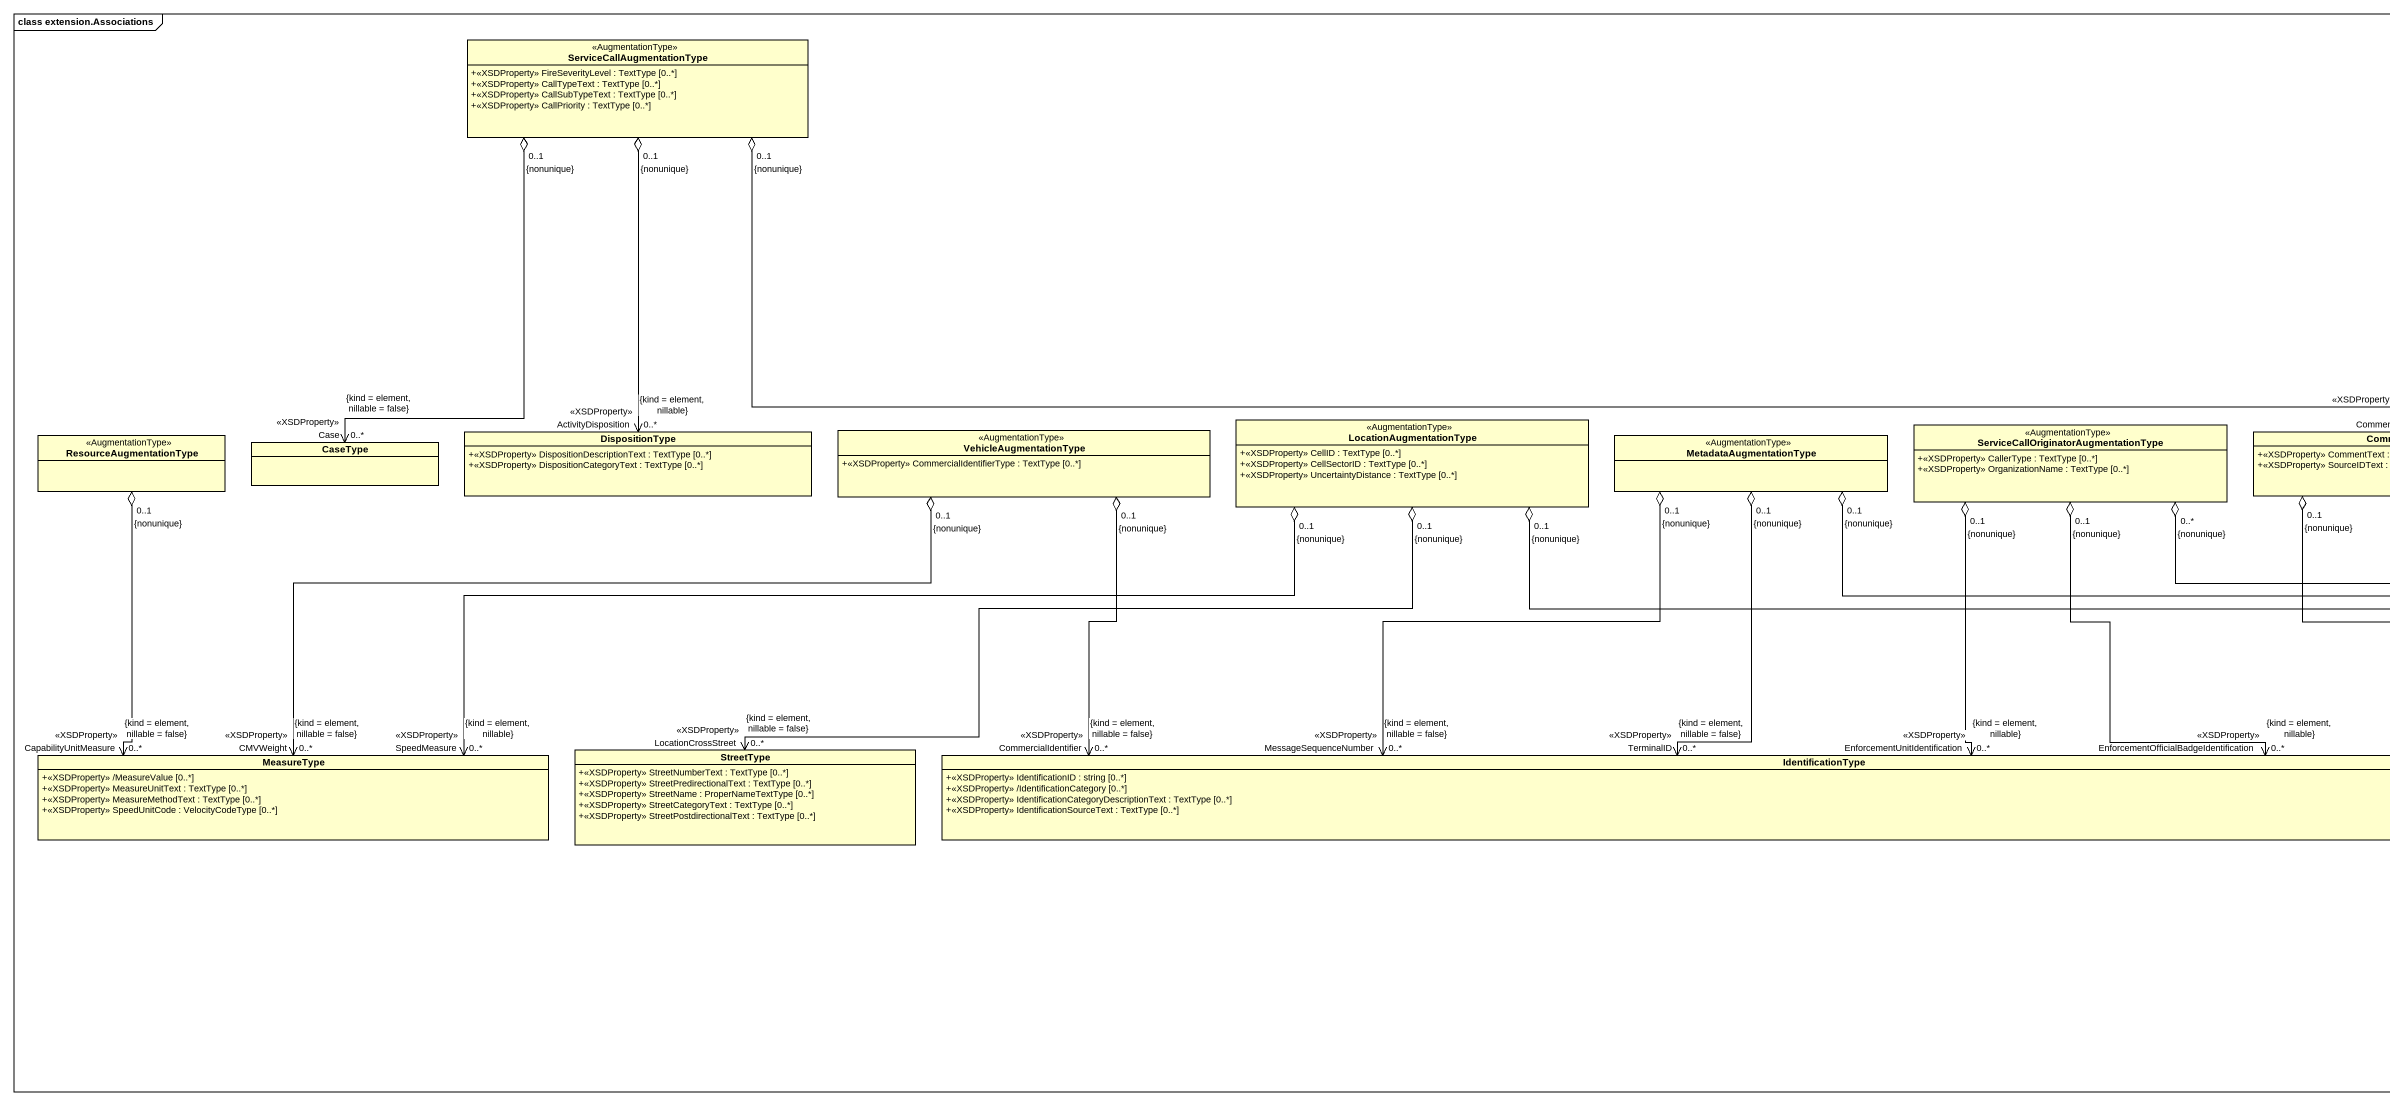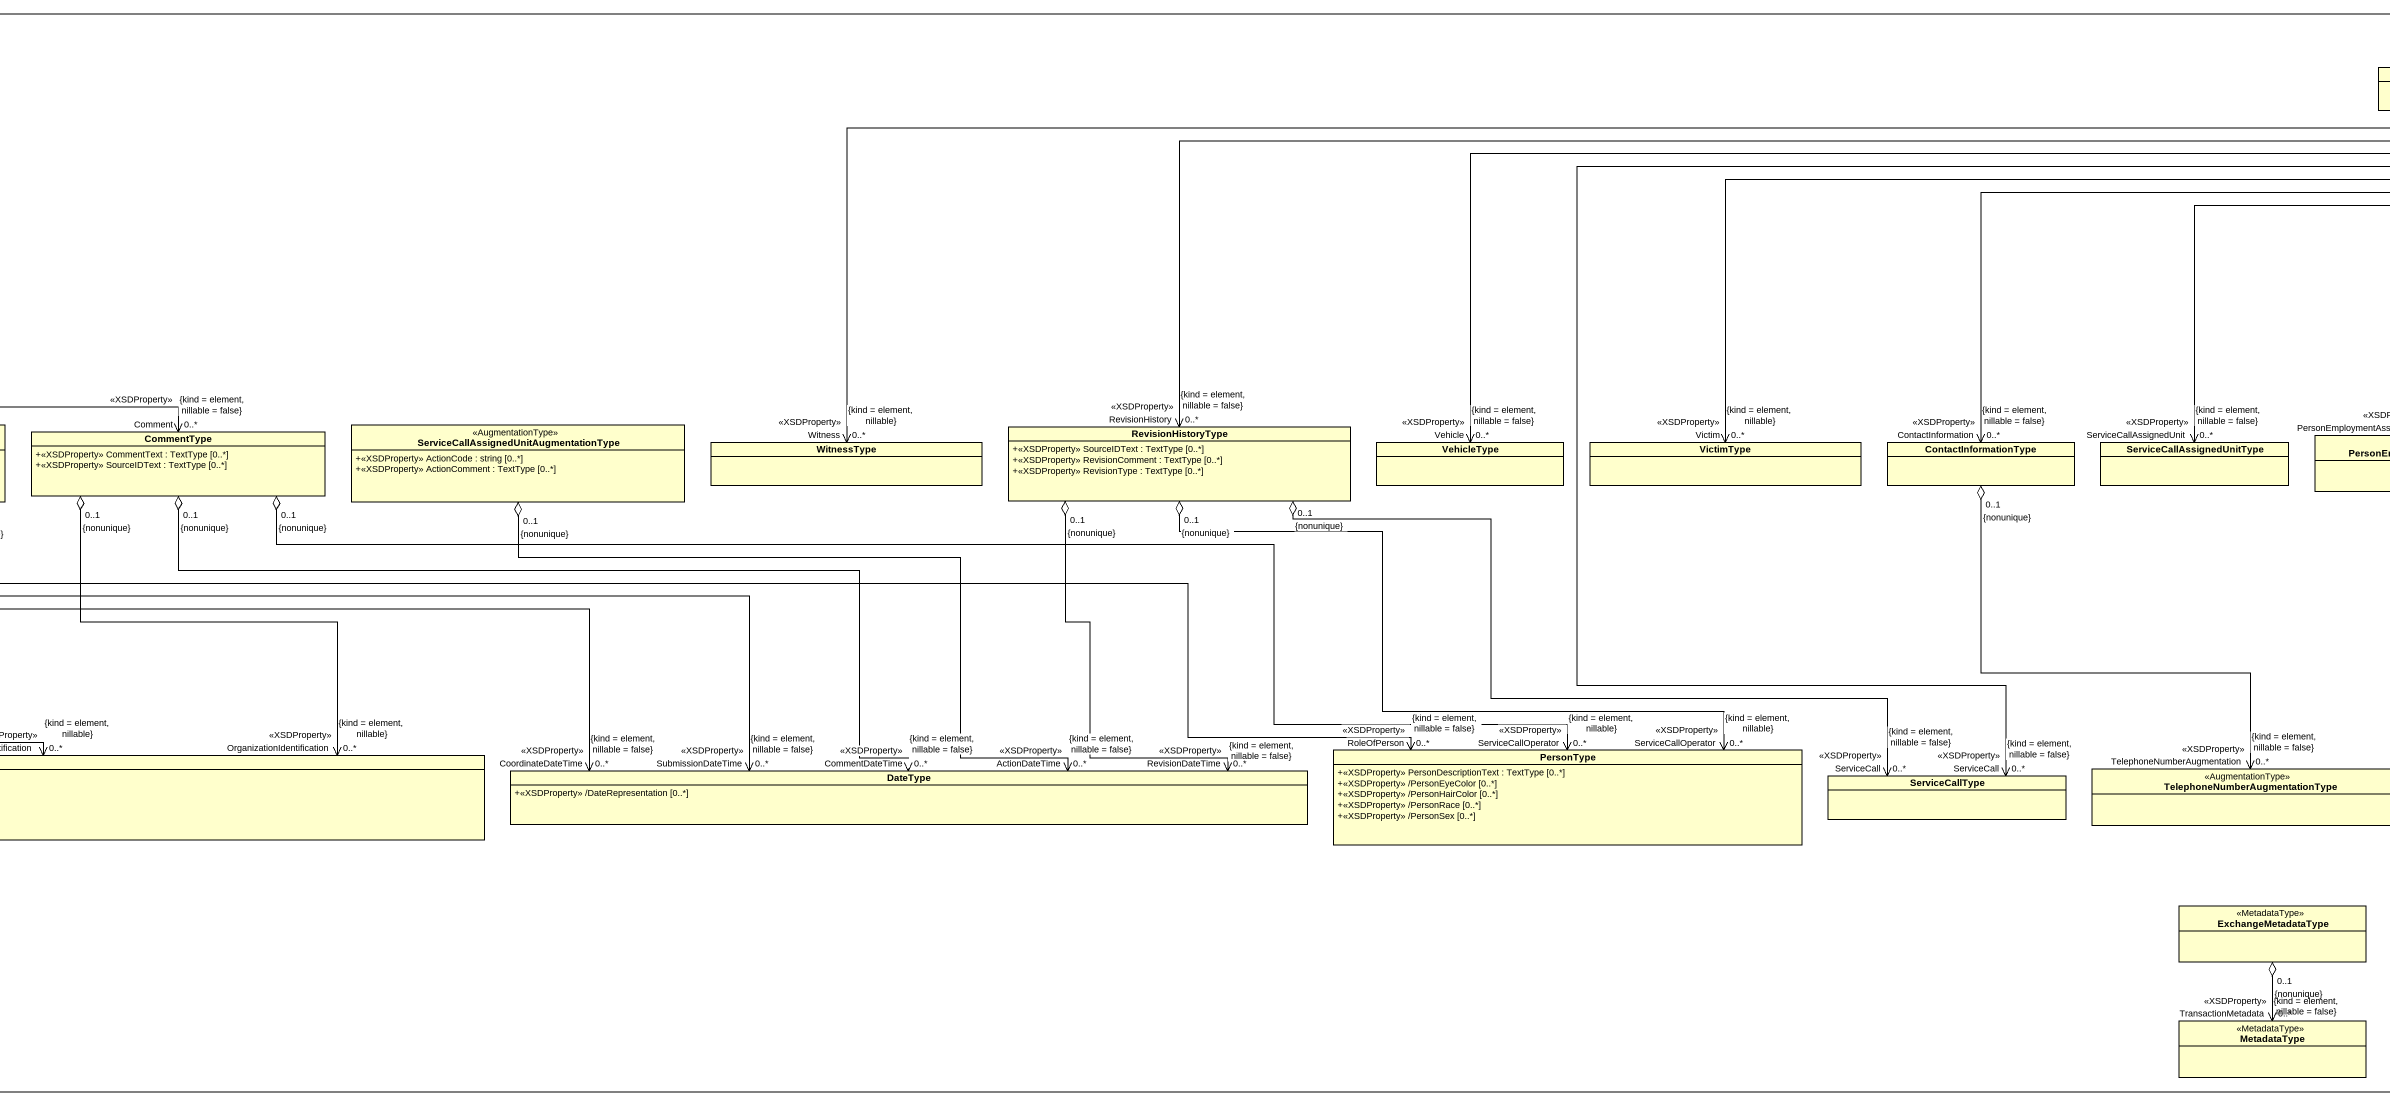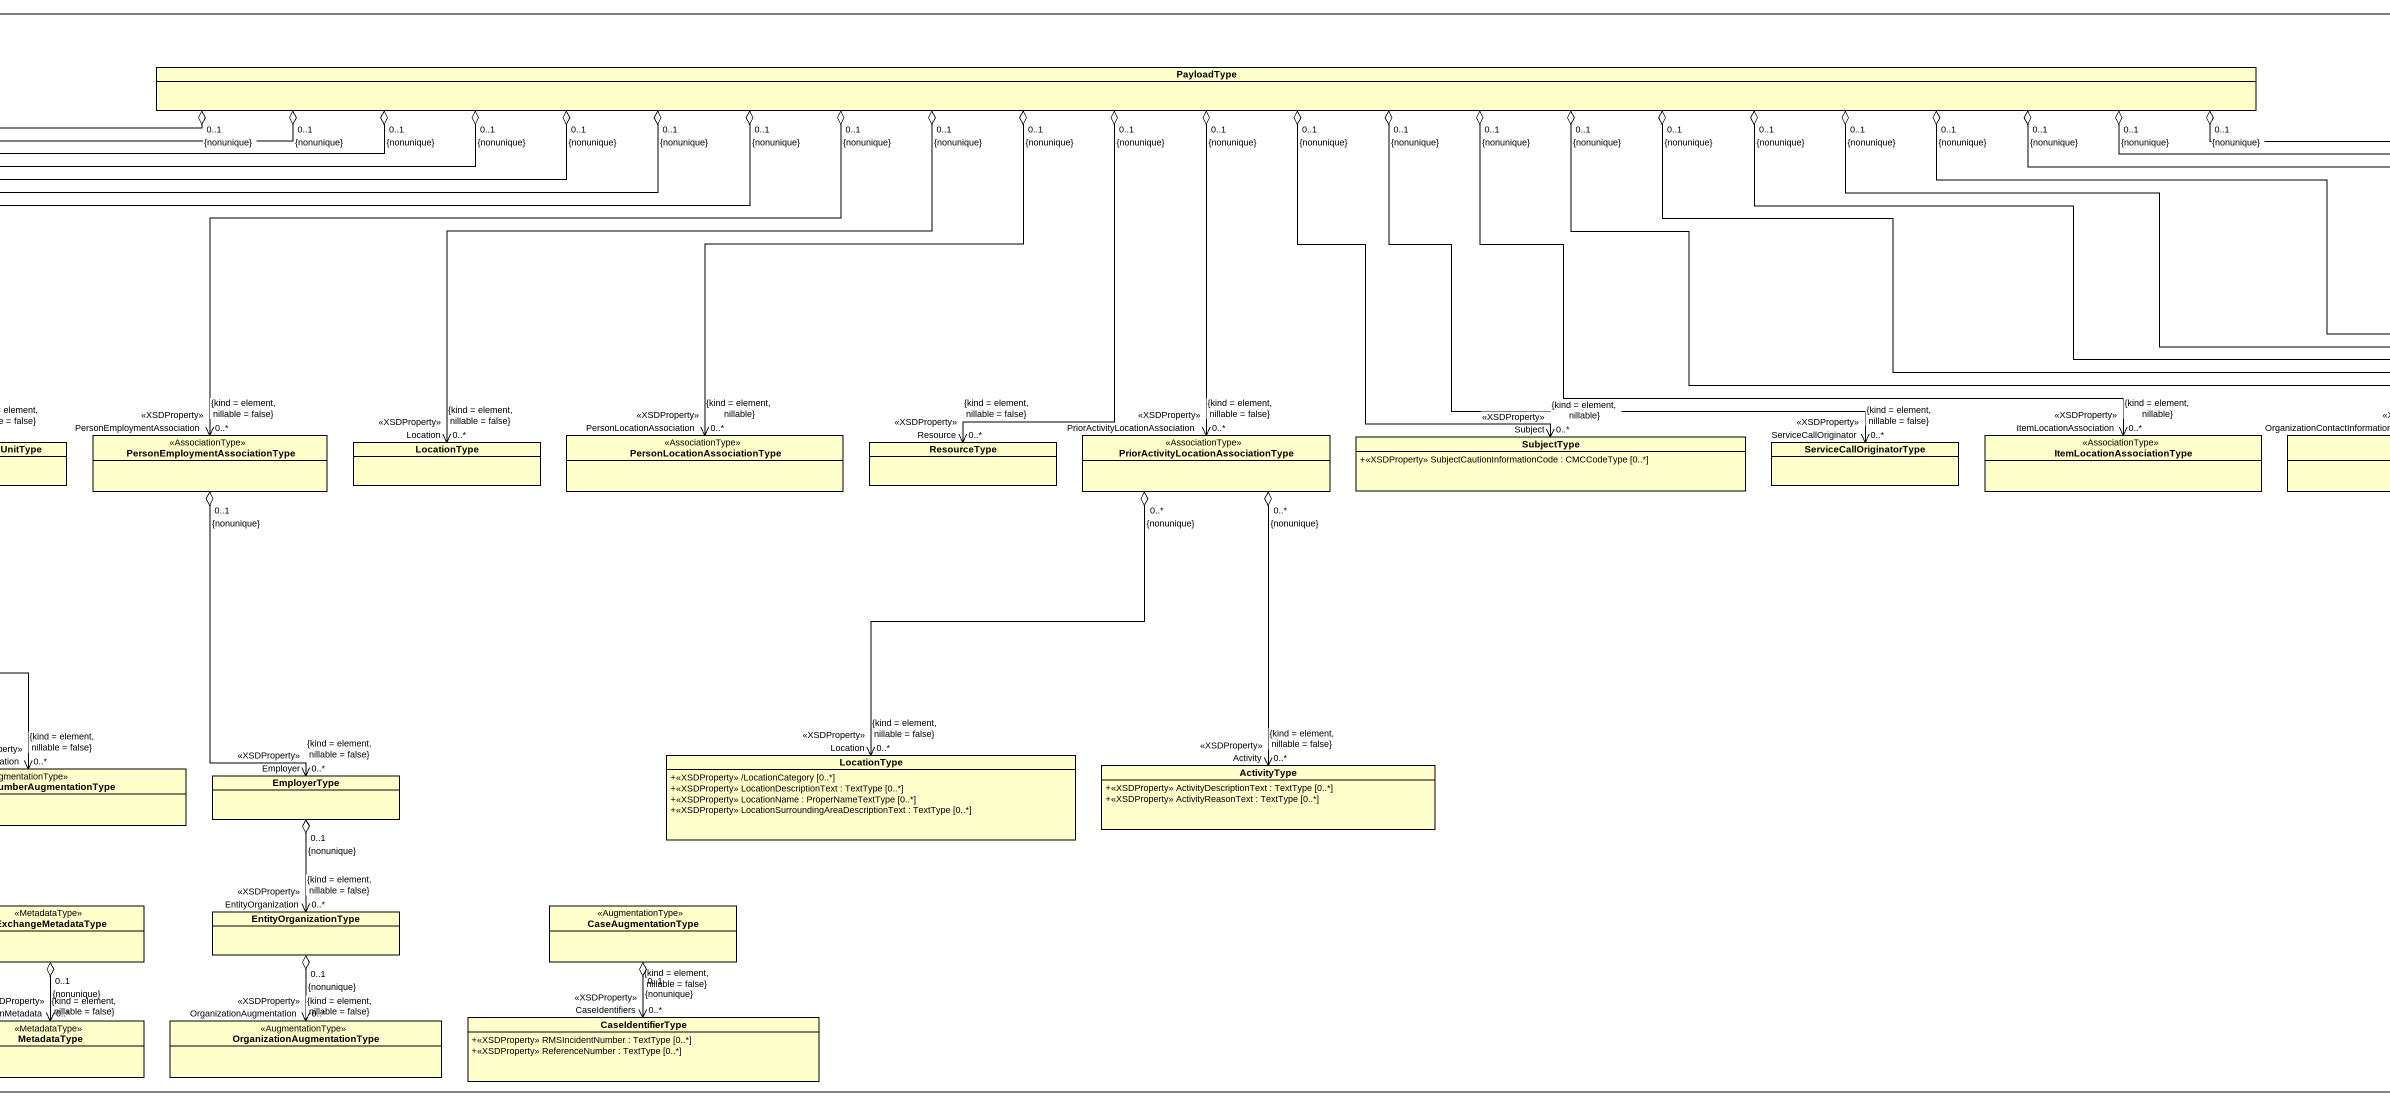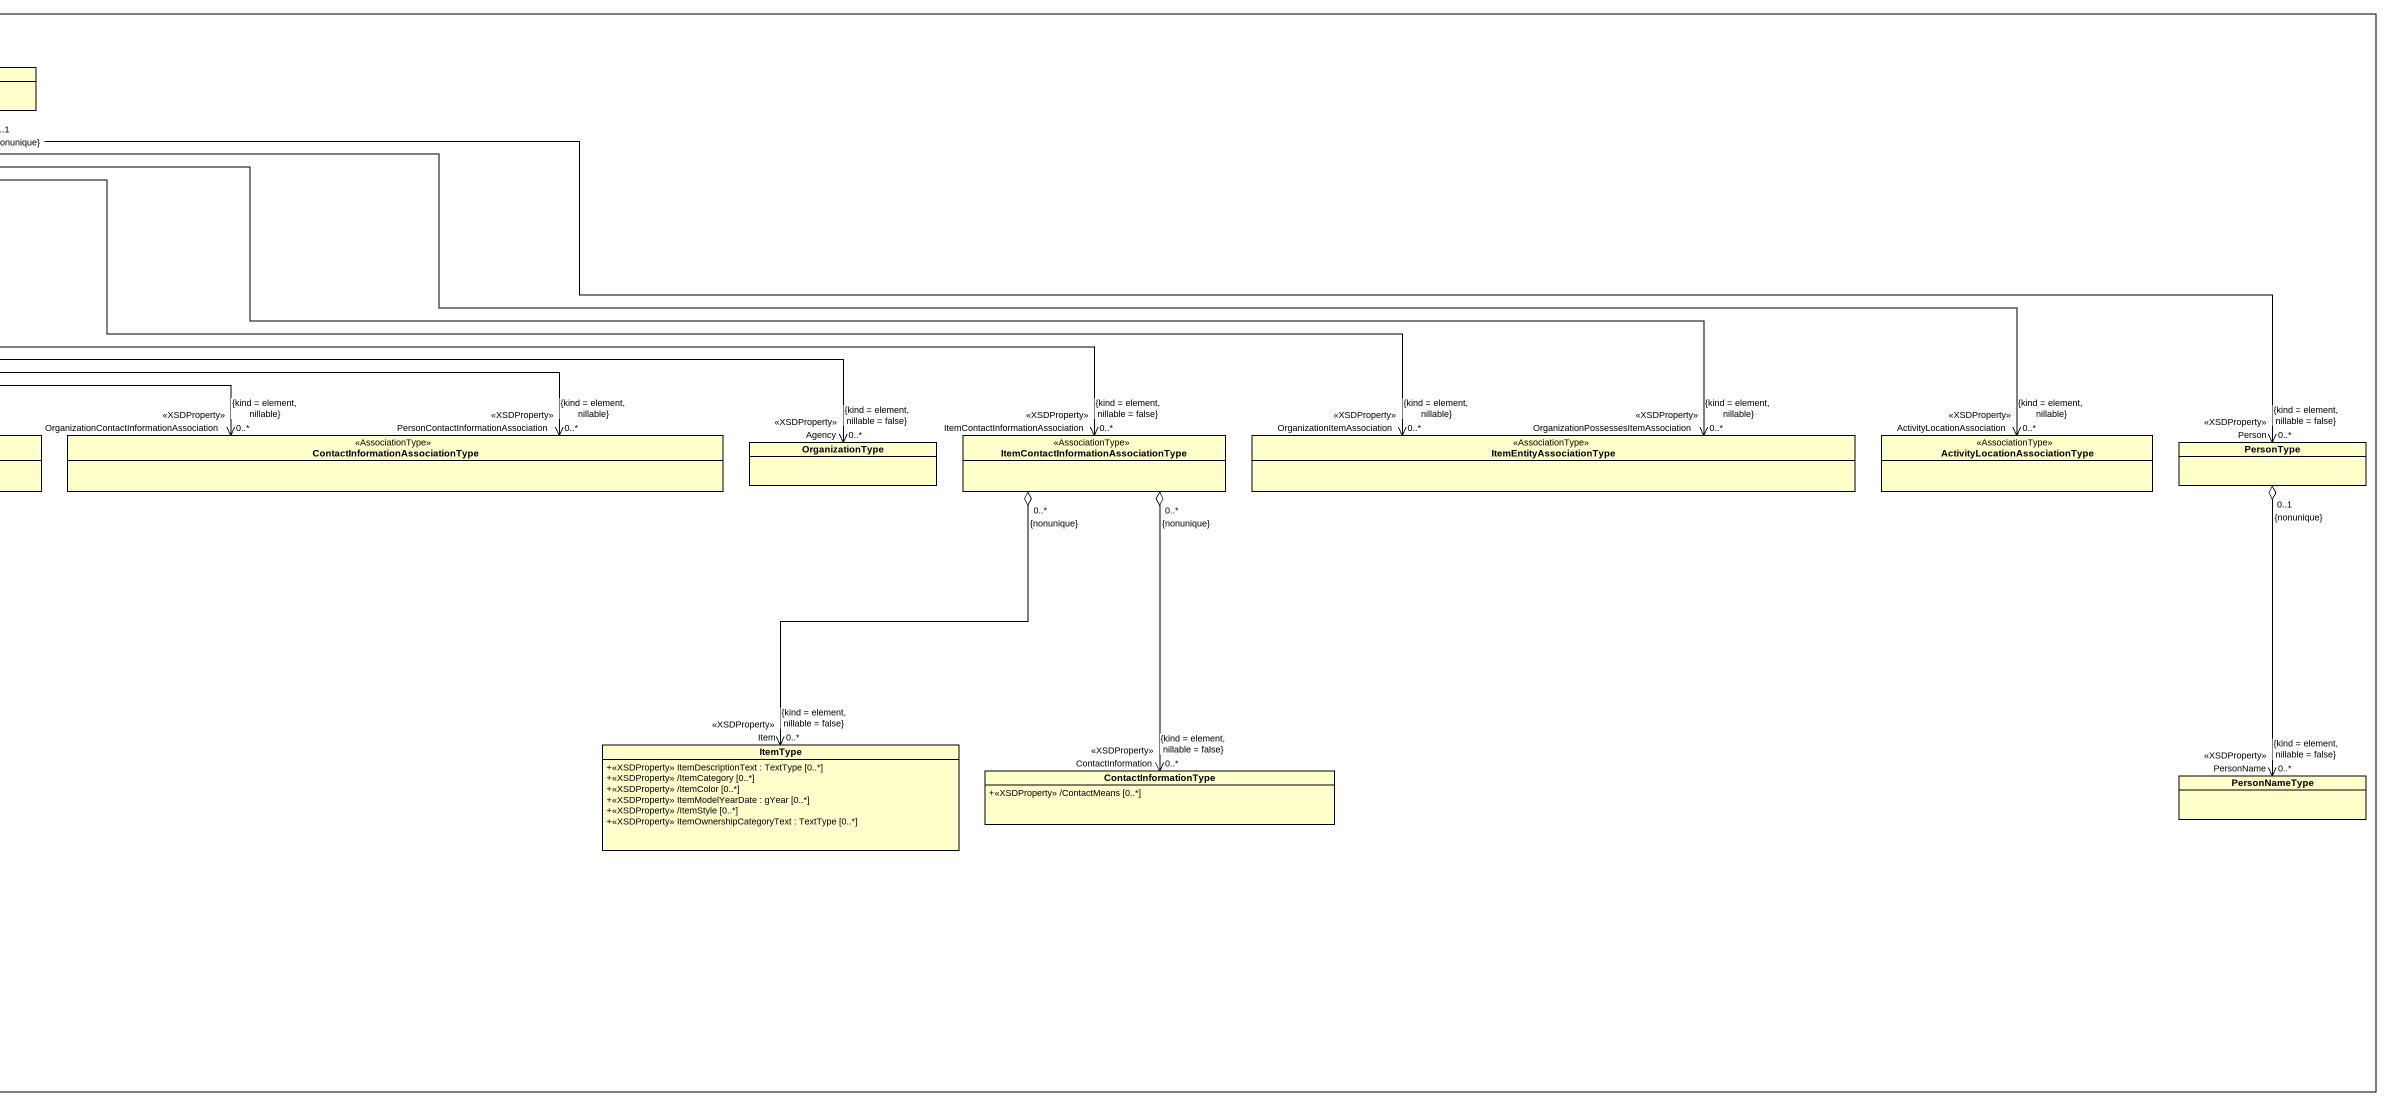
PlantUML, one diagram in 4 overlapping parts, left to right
@startuml
mainframe class extension.Associations
hide circle
hide empty members
skinparam classAttributeIconSize 0
class ServiceCallAugmentationType <<AugmentationType>> {
  +<<XSDProperty>> FireSeverityLevel : TextType [0..*]
  +<<XSDProperty>> CallTypeText : TextType [0..*]
  +<<XSDProperty>> CallSubTypeText : TextType [0..*]
  +<<XSDProperty>> CallPriority : TextType [0..*]
}
class PayloadType
class ResourceAugmentationType <<AugmentationType>>
class DispositionType {
  +<<XSDProperty>> DispositionDescriptionText : TextType [0..*]
  +<<XSDProperty>> DispositionCategoryText : TextType [0..*]
}
class VehicleAugmentationType <<AugmentationType>> {
  +<<XSDProperty>> CommercialIdentifierType : TextType [0..*]
}
class LocationAugmentationType <<AugmentationType>> {
  +<<XSDProperty>> CellID : TextType [0..*]
  +<<XSDProperty>> CellSectorID : TextType [0..*]
  +<<XSDProperty>> UncertaintyDistance : TextType [0..*]
}
class MetadataAugmentationType <<AugmentationType>>
class "ServiceCallOriginatorAugmentationType" as ServiceCallOriginatorAugment <<AugmentationType>> {
  +<<XSDProperty>> CallerType : TextType [0..*]
  +<<XSDProperty>> OrganizationName : TextType [0..*]
}
class CommentType {
  +<<XSDProperty>> CommentText : TextType [0..*]
  +<<XSDProperty>> SourceIDText : TextType [0..*]
}
class "ServiceCallAssignedUnitAugmentationType" as ServiceCallAssignedUnitAugme <<AugmentationType>> {
  +<<XSDProperty>> ActionCode : string [0..*]
  +<<XSDProperty>> ActionComment : TextType [0..*]
}
class RevisionHistoryType {
  +<<XSDProperty>> SourceIDText : TextType [0..*]
  +<<XSDProperty>> RevisionComment : TextType [0..*]
  +<<XSDProperty>> RevisionType : TextType [0..*]
}
class "PersonEmploymentAssociationType" as PersonEmploymentAssociationT <<AssociationType>>
class "PersonLocationAssociationType" as PersonLocationAssociationTyp <<AssociationType>>
class "PriorActivityLocationAssociationType" as PriorActivityLocationAssocia <<AssociationType>>
class ItemLocationAssociationType <<AssociationType>>
class "ContactInformationAssociationType" as ContactInformationAssociatio <<AssociationType>>
class "ItemContactInformationAssociationType" as ItemContactInformationAssoci <<AssociationType>>
class ItemEntityAssociationType <<AssociationType>>
class "ActivityLocationAssociationType" as ActivityLocationAssociationT <<AssociationType>>
class CaseType
class WitnessType
class VehicleType
class VictimType
class ContactInformationType
class ServiceCallAssignedUnitType
class LocationType
class ResourceType
class SubjectType {
  +<<XSDProperty>> SubjectCautionInformationCode : CMCCodeType [0..*]
}
class ServiceCallOriginatorType
class OrganizationType
class PersonType
class ItemType {
  +<<XSDProperty>> ItemDescriptionText : TextType [0..*]
  +<<XSDProperty>> /ItemCategory [0..*]
  +<<XSDProperty>> /ItemColor [0..*]
  +<<XSDProperty>> ItemModelYearDate : gYear [0..*]
  +<<XSDProperty>> /ItemStyle [0..*]
  +<<XSDProperty>> ItemOwnershipCategoryText : TextType [0..*]
}
class MeasureType {
  +<<XSDProperty>> /MeasureValue [0..*]
  +<<XSDProperty>> MeasureUnitText : TextType [0..*]
  +<<XSDProperty>> MeasureMethodText : TextType [0..*]
  +<<XSDProperty>> SpeedUnitCode : VelocityCodeType [0..*]
}
class StreetType {
  +<<XSDProperty>> StreetNumberText : TextType [0..*]
  +<<XSDProperty>> StreetPredirectionalText : TextType [0..*]
  +<<XSDProperty>> StreetName : ProperNameTextType [0..*]
  +<<XSDProperty>> StreetCategoryText : TextType [0..*]
  +<<XSDProperty>> StreetPostdirectionalText : TextType [0..*]
}
class IdentificationType {
  +<<XSDProperty>> IdentificationID : string [0..*]
  +<<XSDProperty>> /IdentificationCategory [0..*]
  +<<XSDProperty>> IdentificationCategoryDescriptionText : TextType [0..*]
  +<<XSDProperty>> IdentificationSourceText : TextType [0..*]
}
class DateType {
  +<<XSDProperty>> /DateRepresentation [0..*]
}
class "PersonType" as PersonType_2 {
  +<<XSDProperty>> PersonDescriptionText : TextType [0..*]
  +<<XSDProperty>> /PersonEyeColor [0..*]
  +<<XSDProperty>> /PersonHairColor [0..*]
  +<<XSDProperty>> /PersonRace [0..*]
  +<<XSDProperty>> /PersonSex [0..*]
}
class ServiceCallType
class "TelephoneNumberAugmentationType" as TelephoneNumberAugmentationT <<AugmentationType>>
class EmployerType
class "LocationType" as LocationType_2 {
  +<<XSDProperty>> /LocationCategory [0..*]
  +<<XSDProperty>> LocationDescriptionText : TextType [0..*]
  +<<XSDProperty>> LocationName : ProperNameTextType [0..*]
  +<<XSDProperty>> LocationSurroundingAreaDescriptionText : TextType [0..*]
}
class ActivityType {
  +<<XSDProperty>> ActivityDescriptionText : TextType [0..*]
  +<<XSDProperty>> ActivityReasonText : TextType [0..*]
}
class "ContactInformationType" as ContactInformationType_2 {
  +<<XSDProperty>> /ContactMeans [0..*]
}
class PersonNameType
class ExchangeMetadataType <<MetadataType>>
class EntityOrganizationType
class CaseAugmentationType <<AugmentationType>>
class MetadataType <<MetadataType>>
class OrganizationAugmentationType <<AugmentationType>>
class CaseIdentifierType {
  +<<XSDProperty>> RMSIncidentNumber : TextType [0..*]
  +<<XSDProperty>> ReferenceNumber : TextType [0..*]
}
ServiceCallAugmentationType "0..1\n{nonunique}" o--> "ActivityDisposition\n<<XSDProperty>>\n0..*\n{kind = element, nillable}" DispositionType
ServiceCallAugmentationType "0..1\n{nonunique}" o-right-> "Comment\n<<XSDProperty>>\n0..*\n{kind = element, nillable = false}" CommentType
ServiceCallAugmentationType "0..1\n{nonunique}" o--> "Case\n<<XSDProperty>>\n0..*\n{kind = element, nillable = false}" CaseType
PayloadType "0..1\n{nonunique}" o-left-> "RevisionHistory\n<<XSDProperty>>\n0..*\n{kind = element, nillable = false}" RevisionHistoryType
PayloadType "0..1\n{nonunique}" o-left-> "PersonEmploymentAssociation\n<<XSDProperty>>\n0..*\n{kind = element, nillable = false}" PersonEmploymentAssociationT
PayloadType "0..1\n{nonunique}" o--> "PersonLocationAssociation\n<<XSDProperty>>\n0..*\n{kind = element, nillable}" PersonLocationAssociationTyp
PayloadType "0..1\n{nonunique}" o--> "PriorActivityLocationAssociation\n<<XSDProperty>>\n0..*\n{kind = element, nillable = false}" PriorActivityLocationAssocia
PayloadType "0..1\n{nonunique}" o-right-> "ItemLocationAssociation\n<<XSDProperty>>\n0..*\n{kind = element, nillable}" ItemLocationAssociationType
PayloadType "0..1\n{nonunique}" o-right-> "OrganizationContactInformationAssociation\n<<XSDProperty>>\n0..*\n{kind = element, nillable}" ContactInformationAssociatio
PayloadType "0..1\n{nonunique}" o-right-> "PersonContactInformationAssociation\n<<XSDProperty>>\n0..*\n{kind = element, nillable}" ContactInformationAssociatio
PayloadType "0..1\n{nonunique}" o-right-> "ItemContactInformationAssociation\n<<XSDProperty>>\n0..*\n{kind = element, nillable = false}" ItemContactInformationAssoci
PayloadType "0..1\n{nonunique}" o-right-> "OrganizationItemAssociation\n<<XSDProperty>>\n0..*\n{kind = element, nillable}" ItemEntityAssociationType
PayloadType "0..1\n{nonunique}" o-right-> "OrganizationPossessesItemAssociation\n<<XSDProperty>>\n0..*\n{kind = element, nillable}" ItemEntityAssociationType
PayloadType "0..1\n{nonunique}" o-right-> "ActivityLocationAssociation\n<<XSDProperty>>\n0..*\n{kind = element, nillable}" ActivityLocationAssociationT
PayloadType "0..1\n{nonunique}" o-left-> "Witness\n<<XSDProperty>>\n0..*\n{kind = element, nillable}" WitnessType
PayloadType "0..1\n{nonunique}" o-left-> "Vehicle\n<<XSDProperty>>\n0..*\n{kind = element, nillable = false}" VehicleType
PayloadType "0..1\n{nonunique}" o-left-> "Victim\n<<XSDProperty>>\n0..*\n{kind = element, nillable}" VictimType
PayloadType "0..1\n{nonunique}" o-left-> "ContactInformation\n<<XSDProperty>>\n0..*\n{kind = element, nillable = false}" ContactInformationType
PayloadType "0..1\n{nonunique}" o-left-> "ServiceCallAssignedUnit\n<<XSDProperty>>\n0..*\n{kind = element, nillable = false}" ServiceCallAssignedUnitType
PayloadType "0..1\n{nonunique}" o-left-> "Location\n<<XSDProperty>>\n0..*\n{kind = element, nillable = false}" LocationType
PayloadType "0..1\n{nonunique}" o--> "Resource\n<<XSDProperty>>\n0..*\n{kind = element, nillable = false}" ResourceType
PayloadType "0..1\n{nonunique}" o--> "Subject\n<<XSDProperty>>\n0..*\n{kind = element, nillable}" SubjectType
PayloadType "0..1\n{nonunique}" o-right-> "ServiceCallOriginator\n<<XSDProperty>>\n0..*\n{kind = element, nillable = false}" ServiceCallOriginatorType
PayloadType "0..1\n{nonunique}" o-right-> "Agency\n<<XSDProperty>>\n0..*\n{kind = element, nillable = false}" OrganizationType
PayloadType "0..1\n{nonunique}" o-right-> "Person\n<<XSDProperty>>\n0..*\n{kind = element, nillable = false}" PersonType
PayloadType "0..1\n{nonunique}" o-left-> "ServiceCall\n<<XSDProperty>>\n0..*\n{kind = element, nillable = false}" ServiceCallType
ResourceAugmentationType "0..1\n{nonunique}" o--> "CapabilityUnitMeasure\n<<XSDProperty>>\n0..*\n{kind = element, nillable = false}" MeasureType
VehicleAugmentationType "0..1\n{nonunique}" o-left-> "CMVWeight\n<<XSDProperty>>\n0..*\n{kind = element, nillable = false}" MeasureType
VehicleAugmentationType "0..1\n{nonunique}" o-right-> "CommercialIdentifier\n<<XSDProperty>>\n0..*\n{kind = element, nillable = false}" IdentificationType
LocationAugmentationType "0..1\n{nonunique}" o-left-> "SpeedMeasure\n<<XSDProperty>>\n0..*\n{kind = element, nillable}" MeasureType
LocationAugmentationType "0..1\n{nonunique}" o-left-> "LocationCrossStreet\n<<XSDProperty>>\n0..*\n{kind = element, nillable = false}" StreetType
LocationAugmentationType "0..1\n{nonunique}" o-right-> "CoordinateDateTime\n<<XSDProperty>>\n0..*\n{kind = element, nillable = false}" DateType
MetadataAugmentationType "0..1\n{nonunique}" o--> "MessageSequenceNumber\n<<XSDProperty>>\n0..*\n{kind = element, nillable = false}" IdentificationType
MetadataAugmentationType "0..1\n{nonunique}" o--> "TerminalID\n<<XSDProperty>>\n0..*\n{kind = element, nillable = false}" IdentificationType
MetadataAugmentationType "0..1\n{nonunique}" o-right-> "SubmissionDateTime\n<<XSDProperty>>\n0..*\n{kind = element, nillable = false}" DateType
ServiceCallOriginatorAugment "0..1\n{nonunique}" o--> "EnforcementUnitIdentification\n<<XSDProperty>>\n0..*\n{kind = element, nillable}" IdentificationType
ServiceCallOriginatorAugment "0..1\n{nonunique}" o--> "EnforcementOfficialBadgeIdentification\n<<XSDProperty>>\n0..*\n{kind = element, nillable}" IdentificationType
ServiceCallOriginatorAugment "0..*\n{nonunique}" o-right-> "RoleOfPerson\n<<XSDProperty>>\n0..*\n{kind = element, nillable = false}" PersonType_2
CommentType "0..1\n{nonunique}" o-left-> "OrganizationIdentification\n<<XSDProperty>>\n0..*\n{kind = element, nillable}" IdentificationType
CommentType "0..1\n{nonunique}" o-right-> "CommentDateTime\n<<XSDProperty>>\n0..*\n{kind = element, nillable = false}" DateType
CommentType "0..1\n{nonunique}" o-right-> "ServiceCallOperator\n<<XSDProperty>>\n0..*\n{kind = element, nillable}" PersonType_2
ServiceCallAssignedUnitAugme "0..1\n{nonunique}" o--> "ActionDateTime\n<<XSDProperty>>\n0..*\n{kind = element, nillable = false}" DateType
RevisionHistoryType "0..1\n{nonunique}" o--> "RevisionDateTime\n<<XSDProperty>>\n0..*\n{kind = element, nillable = false}" DateType
RevisionHistoryType "0..1\n{nonunique}" o--> "ServiceCallOperator\n<<XSDProperty>>\n0..*\n{kind = element, nillable}" PersonType_2
RevisionHistoryType "0..1\n{nonunique}" o-right-> "ServiceCall\n<<XSDProperty>>\n0..*\n{kind = element, nillable = false}" ServiceCallType
PersonEmploymentAssociationT "0..1\n{nonunique}" o--> "Employer\n<<XSDProperty>>\n0..*\n{kind = element, nillable = false}" EmployerType
PriorActivityLocationAssocia "0..*\n{nonunique}" o--> "Location\n<<XSDProperty>>\n0..*\n{kind = element, nillable = false}" LocationType_2
PriorActivityLocationAssocia "0..*\n{nonunique}" o--> "Activity\n<<XSDProperty>>\n0..*\n{kind = element, nillable = false}" ActivityType
ItemContactInformationAssoci "0..*\n{nonunique}" o--> "Item\n<<XSDProperty>>\n0..*\n{kind = element, nillable = false}" ItemType
ItemContactInformationAssoci "0..*\n{nonunique}" o--> "ContactInformation\n<<XSDProperty>>\n0..*\n{kind = element, nillable = false}" ContactInformationType_2
ContactInformationType "0..1\n{nonunique}" o--> "TelephoneNumberAugmentation\n<<XSDProperty>>\n0..*\n{kind = element, nillable = false}" TelephoneNumberAugmentationT
PersonType "0..1\n{nonunique}" o--> "PersonName\n<<XSDProperty>>\n0..*\n{kind = element, nillable = false}" PersonNameType
EmployerType "0..1\n{nonunique}" o--> "EntityOrganization\n<<XSDProperty>>\n0..*\n{kind = element, nillable = false}" EntityOrganizationType
ExchangeMetadataType "0..1\n{nonunique}" o--> "TransactionMetadata\n<<XSDProperty>>\n0..*\n{kind = element, nillable = false}" MetadataType
EntityOrganizationType "0..1\n{nonunique}" o--> "OrganizationAugmentation\n<<XSDProperty>>\n0..*\n{kind = element, nillable = false}" OrganizationAugmentationType
CaseAugmentationType "0..1\n{nonunique}" o--> "CaseIdentifiers\n<<XSDProperty>>\n0..*\n{kind = element, nillable = false}" CaseIdentifierType
@enduml
